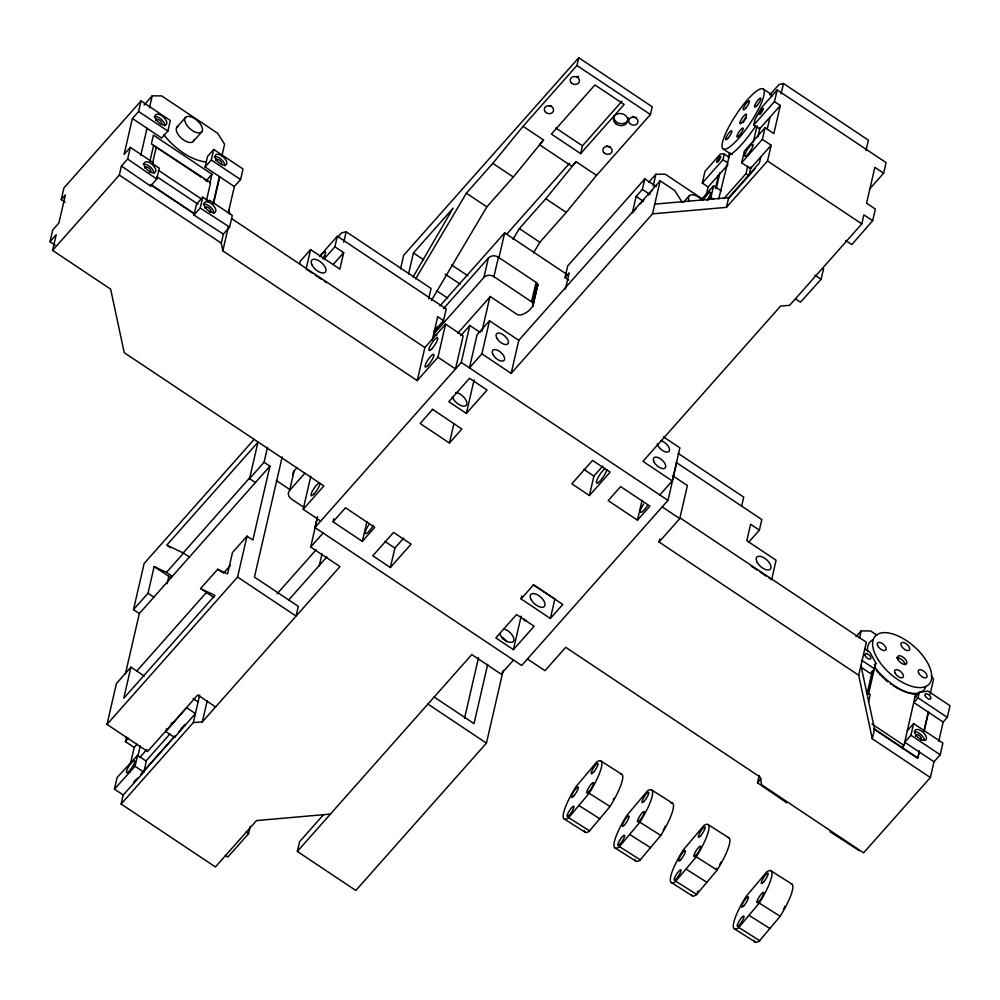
<?xml version="1.0" encoding="UTF-8"?>
<svg xmlns="http://www.w3.org/2000/svg" width="1000" height="1000" viewBox="0 0 1000 1000"><rect width="100%" height="100%" fill="white"/><g stroke="black" fill="none" stroke-linecap="round" stroke-linejoin="round"><path stroke-width="1.5" d="M55.087 245.062L50 241.663L52.688 230L58.913 222.987L65.388 194.938L61.238 199.613L65.062 202.162M61.238 199.613L63.938 187.95L141.037 100.938L170.312 120.475L167.875 131.037L161.663 138.05L132.387 118.513L138.6 111.487L141.037 100.938M320.737 521.038L303.175 509.312L323.9 485.925L124.237 352.663L110.638 289.15L52.587 250.4L56.212 234.65L50 241.663M52.587 250.4L119.325 175.087L121.412 166.05L127.625 159.025L130.325 147.363L153.15 162.6L152.85 163.863L159.288 168.162L156.775 179.05L150.562 186.075L121.412 166.05M132.387 118.513L124.1 154.375L130.325 147.363M149.462 107.775L152.2 95.875L161.663 95.9L217.662 133.287L224.6 144.2L221.863 156.088M140.787 155.287L147.037 128.188M149.838 161.663L153.6 145.363L210.562 182.675L206.412 200.613M152.6 162.975L156.4 146.525M150.562 186.075L150.838 184.9L194.262 213.888M223.375 234.1L194 215.062L196.513 204.175L202.725 197.15L209.175 201.45L209.462 200.188L232.288 215.425L229.6 227.087L223.375 234.1L221.287 243.137L222.825 250.863L417.225 380.613L437.95 357.225L445.575 324.175L463.15 335.887L455.513 368.938L437.95 357.225M234.35 186.562L205.075 167.025L207.512 156.475L213.725 149.45L243.012 168.988L240.575 179.55L234.35 186.562L228.287 212.838M194 215.062L200.212 208.038L202.725 197.15M205.075 167.025L211.287 160.012L213.725 149.45M209.963 182.975L211.975 174.237L153.425 135.15L151.4 143.9L201.312 177.213M213.188 203.6L219.438 176.5M213.5 203.7L219.713 176.8M215.6 706.912L197.7 694.975L147.613 751.5L107 724.388L116.438 683.512L130.938 667.138L144.325 676.062M125.425 673.85L139.338 613.538L133.488 609.637L144.137 563.488L254.15 439.35M222.825 250.863L228.375 226.825M133.488 609.637L148.012 593.25L154.162 566.562L166.475 572.4L172.338 576.312M130.938 667.138L123.75 698.3L214.938 595.388L200.562 588.562L217.662 569.275L227.55 573.962L232.5 552.525L247.013 536.15L252.862 540.062L269.925 466.188L264.062 462.275L267.5 447.4M123.225 795L114.45 789.137L117.137 777.475L137.562 755.362L146.35 761.225L143.837 772.113L123.225 795L121.137 804.038L215.413 866.963L256.512 820.575L330.425 814.075M130.75 762.412L134.2 747.463L125.425 741.6L126.463 737.075M167.087 583.75L168.8 576.337L154.162 566.562M114.45 789.137L135.05 766.25L137.562 755.362M137.825 756.363L140.25 745.9M165.8 731.55L186.637 707.675L195.425 713.538L174.587 737.412L165.8 731.55L166.438 728.825M174.587 737.412L174.862 736.237L141 774.438M121.137 804.038L193.337 722.575L199.7 695.013M255.425 482.55L249.562 478.638L257.962 442.238L166.762 545.15L183.575 553.112L189.425 557.025M299.55 264.25L300.238 261.25L310.6 249.562L339.875 269.1L343.663 252.662L334.888 246.812L337.325 236.25L446.225 308.938L443.537 320.6L433.663 331.737M310.6 249.562L306.112 269L312.512 273.275M193.337 722.575L202.338 721.875L207.188 700.85M107 724.388L237.575 577.038L247.013 536.15M282.2 456.925L254.45 577.087L298.325 606.362L296.087 616.087L237.575 577.038M343.75 242.188L346.15 231.775L431.062 288.438L428.65 298.85M304.188 507.55L291.337 498.975A7.225 6.025 13 0 1 289.637 490.4L294.125 470.95L297.2 467.488M303.175 509.312L310.8 476.262M676.5 463.438L667.975 500.375L521.65 665.5L314.962 527.562L317.35 517.212M202.338 721.875L339.963 566.575L310.675 547.038L317.613 516.987M225.325 855.4L227.825 857.075L248.562 833.688L250.238 826.388M319.275 565.775L322 553.962M333.038 521.812L345.475 507.775L374.75 527.312L362.312 541.35L333.038 521.812L333.738 518.763M400.525 268.962L403.675 255.3L578.75 57.737L652.237 106.775L650.438 114.55L596.55 175.362L566.275 212.4L539.837 242.25L533.5 252.95M408.587 273.875L413.425 252.938L453.113 208.15L413.075 276.975M362.312 541.35L366.875 521.562M503.237 670.263L486.413 743.125L355.838 890.475L297.325 851.425L299.575 841.7L323.225 815.013M417.225 380.613L424.85 347.562L445.575 324.175M432.225 340.312L437.675 316.688L443.537 320.6M390.375 567.513L411.1 544.125L393.537 532.4L372.8 555.8L390.375 567.513L394.862 548.075L403.738 538.05M314.962 527.562L461.287 362.425L469.812 325.487L480.1 332.35M436.838 335.838L433.9 333.875L483.925 277.425L488.413 257.987A7.225 6.025 13 0 1 498.413 257.213L536.05 282.337A4.175 3.487 13 0 1 537.337 283.675L537.537 286.537M432.587 409.475L420.15 423.5L449.425 443.05L453.913 423.6M457.663 333.363L490.275 296.55L516.638 314.137A4.725 3.938 13 0 0 521.688 314.688A22.763 18.975 13 0 0 530.775 308.688L533.188 305.587L532.85 303.113A4.175 3.487 13 0 0 531.562 301.775L493.925 276.65L498.413 257.213M481.987 331.15L490.012 296.375M498.738 258.575L504.675 232.862L566.638 274.225M466.362 413.413L487.088 390.025L469.525 378.3L448.8 401.688L466.362 413.413L474.087 379.938M481.887 353.837L489.513 320.788L518.787 340.325L511.163 373.375L481.887 353.837L469.45 367.875L477.075 334.825L489.513 320.788M415.662 278.8L466.35 193.2L492.8 163.363L523.062 126.325L576.95 65.512L578.75 57.737M531.562 301.775L536.05 282.337M532.85 303.113L537.337 283.675M533.05 303.512L537.537 284.075M533.2 303.925L537.688 284.488M533.05 305.975L537.775 284.9M580.662 153.6L624.188 104.475L594.913 84.938L551.388 134.062L580.662 153.6L582.463 145.825L621.938 101.275M568.837 280.1L565.025 277.55L567.712 265.887L644.812 178.875L656.275 186.525M464.562 718.175L478.537 657.6M565.413 289.113L569.163 272.875L565.025 277.55M487.725 664.312L474.025 723.625L434.025 696.938M521.087 598.925L533.513 584.888L562.788 604.425L550.363 618.462L521.087 598.925L521.775 595.925M513.413 649.638L534.138 626.25L516.575 614.525L495.85 637.913L513.413 649.638L521.138 616.163M644.812 178.875L642.375 189.425L636.163 196.45L632.362 212.875L636.312 208.425M550.363 618.462L554.85 599.025L533.212 584.575M653.15 186.125L655.9 174.225L665.35 174.25L702.262 198.888M511.163 373.375L652.513 213.863L660.138 180.812L674.775 190.575L682.212 202.275M589.412 495.525L610.138 472.137L592.562 460.412L571.838 483.8L589.412 495.525L593.9 476.087L602.775 466.062M706.1 195.837L708.138 186.975L702.288 183.062L704.975 171.4L720.525 153.863L724.312 154.037L729 157.162M708.938 199.675L710.913 197.438L713.612 185.775L721.137 190.8M637.463 520.163L649.9 506.125L620.625 486.587L608.188 500.625L637.463 520.163L642.038 500.375M715.438 188.575L718.5 175.287M716.45 187.787L719.925 172.725M702.288 183.062L723.012 159.675L724.312 154.037M718.725 198.925L729.475 155.137A41.025 9.35 -56.3 0 0 741.475 144.6L742.638 143.3A41.025 9.35 -56.3 0 0 755.438 126.363M728.462 157.7L729.488 153.238M652.513 213.863L726.425 207.362L728.675 197.638L759.412 162.95L760.8 156.925M765.075 127.7L762.375 139.362L771.162 145.225L750.438 168.612L741.65 162.763L744.35 151.088L765.075 127.7L773.85 133.562L780.337 105.512L774.475 101.6L777.175 89.938L886.075 162.625L883.637 173.188L869.825 188.775M780.337 105.512L759.6 128.9L753.75 124.987L755.05 119.35L761.625 107.475L777.175 89.938M659.825 494.938L672.262 480.9L679.887 447.85L663.337 436.8M527.425 658.988L544.987 670.713L565.712 647.325L760.113 777.062L761.65 784.788L863.612 852.85L930.362 777.537L872.3 738.787L858.7 675.263L659.038 542L659.737 539M724 198.5L746.012 173.663L747.738 166.175M753.263 142.225L757.075 125.75M750.962 166.863L748.938 175.613L746.012 173.663M757.9 136.788L759.987 127.725M767.237 129.012L769.975 117.2M659.038 542L679.775 518.612L687.4 485.562L672.337 475.513M781.087 93.912L783.487 83.513L868.388 140.175L865.987 150.575M726.425 207.362L767.525 160.975L771.162 145.225M741.663 506.05L743.725 497.125L678.112 453.338M748.525 542.388L759.388 530.138L761.825 519.575L676.25 462.463M795.462 298.837L800.475 302.188L821.087 279.288L823.6 268.4M672.262 480.9L642.987 461.362L780.6 306.05L789.6 305.363L861.8 223.888L863.888 214.85L872.663 220.712L851.838 244.587L845.562 240.4M872.663 220.712L875.362 209.05L866.575 203.188L874.862 167.325L883.637 173.188M786.675 802.8L757.513 782.775L759.2 775.487M859.425 638.362L861.15 630.938L870.6 630.962L876.963 635.212M858.7 675.263L866.338 642.212L679.638 517.612M867.1 693.637L872.325 671.012M868.525 694.112L874.737 667.163L875.837 668.587A41.025 20.625 41.5 0 0 893.175 684.875L894.812 685.975A41.025 20.625 41.5 0 0 915.537 694.488L903.975 745.413L901.9 747.75M860.713 667.038L870.475 673.55L874.613 668.875L875.913 663.238L869.987 652.325L864.825 648.875M868.525 701.875L870.212 694.587L866.388 692.038M872.3 738.787L874.55 729.062L860.95 665.55M943.162 722.075L913.888 702.525L918.025 697.85L919.338 692.212L928.037 691.075L950 705.725L947.312 717.387L943.162 722.075L938.725 741.263M933.988 761.787L904.712 742.25L910.938 735.225L913.625 723.562L942.9 743.1L940.212 754.775L933.988 761.787L930.362 777.537M930.113 694.125L933.55 679.262L931.237 675.612M919.35 750.713L917.613 758.238L873.725 728.95M923.863 731.137L928.388 711.562M919.35 752.013L917.962 758.05L874.55 729.062M924.087 731.5L928.525 712.3M433.9 333.875L434.087 333.537A34.312 7.825 -56.3 0 0 437.15 326.8M431.4 300.5L486.85 206.875L513.288 177.037L543.562 140L523.062 126.325M513 239.262L519.338 228.562L545.788 198.725L576.062 161.688L596.55 175.362M564.338 819.075A34.312 7.338 -57.7 0 0 568.25 818.125L589.138 793.275A34.312 7.338 -57.7 0 0 595.6 781.9L596.512 780.088A34.312 7.338 -57.7 0 0 601.125 761.2L600.737 760.925A34.312 7.338 -57.7 0 0 596.825 761.888L575.925 786.725A34.312 7.338 -57.7 0 0 569.462 798.1L568.562 799.925A34.312 7.338 -57.7 0 0 563.938 818.8L585.225 832.3A34.312 7.338 -57.7 0 0 589.138 831.338L610.037 806.5A34.312 7.338 -57.7 0 0 616.5 795.113L617.4 793.3A34.312 7.338 -57.7 0 0 622.025 774.412L600.737 760.925M615.087 848.012A34.312 7.338 -57.7 0 0 619 847.05L639.888 822.212A34.312 7.338 -57.7 0 0 646.35 810.825L647.262 809.013A34.312 7.338 -57.7 0 0 651.875 790.125L651.488 789.85A34.312 7.338 -57.7 0 0 647.562 790.812L626.675 815.65A34.312 7.338 -57.7 0 0 620.212 827.025L619.3 828.85A34.312 7.338 -57.7 0 0 614.688 847.725L635.975 861.225A34.312 7.338 -57.7 0 0 639.888 860.263L660.788 835.425A34.312 7.338 -57.7 0 0 667.237 824.05L668.15 822.225A34.312 7.338 -57.7 0 0 672.763 803.35L651.488 789.85M671.45 882.638A34.312 7.338 -57.7 0 0 675.375 881.688L696.263 856.838A34.312 7.338 -57.7 0 0 702.725 845.462L703.637 843.637A34.312 7.338 -57.7 0 0 708.25 824.762L707.862 824.488A34.312 7.338 -57.7 0 0 703.938 825.45L683.05 850.288A34.312 7.338 -57.7 0 0 676.587 861.663L675.675 863.487A34.312 7.338 -57.7 0 0 671.062 882.362L692.35 895.863A34.312 7.338 -57.7 0 0 696.263 894.9L717.15 870.062A34.312 7.338 -57.7 0 0 723.612 858.675L724.525 856.862A34.312 7.338 -57.7 0 0 729.137 837.975L707.862 824.488M734.45 928.875A34.312 7.338 -57.7 0 0 738.363 927.913L759.262 903.075A34.312 7.338 -57.7 0 0 765.725 891.7L766.625 889.875A34.312 7.338 -57.7 0 0 771.25 871L770.85 870.725A34.312 7.338 -57.7 0 0 766.938 871.675L746.038 896.525A34.312 7.338 -57.7 0 0 739.575 907.9L738.675 909.712A34.312 7.338 -57.7 0 0 734.062 928.6L755.337 942.087A34.312 7.338 -57.7 0 0 759.25 941.125L780.15 916.287A34.312 7.338 -57.7 0 0 786.612 904.912L787.513 903.088A34.312 7.338 -57.7 0 0 792.138 884.212L770.85 870.725M144.05 105.075L152.2 95.875M177.05 127.013L185.55 117.425M193.188 141.5L201.688 131.912A10.85 5.45 41.5 0 0 192.8 117.587A10.85 5.45 41.5 0 0 186.363 124.5A10.85 5.45 41.5 0 0 201.688 131.912M206.05 180.912L211.975 174.237M319.55 256.3L337.325 236.25M337.537 237.475L341.613 232.887L346.15 231.775M324.025 259.062L334.888 246.812M333.3 264.363L343.663 252.662M543.562 140L539.412 144.675L571.912 166.363L576.062 161.688M182.425 553.763L250.938 476.45M166.475 572.4L183.575 553.112M249.562 478.638L264.062 462.275M139.338 613.538L269.925 466.188M439.963 305.887L504.675 232.862M506.388 234.562L569.562 163.263M443.5 308.675L488.413 257.987M289.637 490.4L305 473.05M136.8 671.038L206.425 592.475M223.512 573.188L230.438 565.363M460.737 335.725L469.812 325.487M125.425 741.6L128.387 738.263M310.675 547.038L323.113 533M134.2 747.463L137.025 744.275M277.087 593.837L316.15 549.75M648.775 182.275L655.9 174.225M139.825 757.438L146.888 749.463M145.675 761.338L169.887 734.013M288.6 600.087L326.887 556.875M518.787 340.325L660.138 180.812M640.263 203.962L644.212 199.513M648.162 195.05L652.113 190.6M133.812 782.35L135.863 780.037M140.988 774.25L174.825 736.075M180.975 729.137L185.075 724.5M133.75 782.625L137.887 777.95M179 731.562L185.212 724.55M449.425 443.05L461.863 429.012L432.275 409.162M769.8 94.938L778.95 84.612L783.487 83.513M683.575 202.175L689.25 195.775M753.75 124.987L774.475 101.6M708.138 186.975L727.925 164.65M700.775 200.263L713.612 185.775M741.65 162.763L762.375 139.362M728.925 198.2L755 168.775M297.325 851.425L471.788 654.562L501.062 674.1L513.488 660.062M856.05 636.688L861.15 630.938M757.513 782.775L761.075 778.763M874.262 665.113L875.913 663.238M915.188 696.888L919.338 692.212M907.412 730.588L913.625 723.562M654.75 204.137L728.675 197.638M914.887 696.988L916.263 697.075M168.8 576.337L171.537 577.625M696.263 856.838L717.15 870.062M639.888 822.212L660.788 835.425M589.138 793.275L610.037 806.5M759.262 903.075L780.15 916.287M686.062 869.112L706.95 882.337M629.688 834.488L650.588 847.7M578.95 805.55L599.837 818.775M749.062 915.35L769.95 928.562M675.925 881.312L696.812 894.538M619.55 846.688L640.438 859.9M568.8 817.75L589.688 830.975M738.913 927.55L759.8 940.763M200.212 208.038L229.6 227.087M830.1 831.787L859.488 850.825M763.213 88.975A36.062 8.225 -56.3 0 1 739.038 137.963A36.062 8.225 -56.3 0 1 727.275 129.938A36.062 8.225 -56.3 0 1 763.213 88.975L770.525 93.863M767.525 160.975L861.8 223.888M723.138 148.938L730.462 153.825M723.012 159.675L727.7 162.8M576.95 65.512L650.438 114.55M710.913 197.438L713.425 199.112M814.812 275.1L821.087 279.288M555.725 127.975L582.463 145.825M642.375 189.425L650.013 194.525M636.163 196.45L643.475 201.337M492.8 163.363L513.288 177.037M545.788 198.725L566.275 212.4M466.35 193.2L486.85 206.875M519.338 228.562L539.837 242.25M451.6 264.962L467.85 275.8M413.425 252.938L423.663 259.775M445.163 274.113L460.163 284.125M436.475 290.65L447.725 298.163M138.6 111.487L167.875 131.037M211.287 160.012L240.575 179.55M759.388 530.138L750.6 524.275L746.812 540.7L776.087 560.237L771.6 579.688L769.038 577.975M203.888 178.938L207.763 181.513M461.287 362.425L667.975 500.375M231.75 218.688L424.85 347.562M158.363 170.263L202.2 199.525M315.075 274.988L321.475 279.262M324.038 280.963L326.6 282.675M662.2 506.887L679.775 518.612M751.1 566L757.5 570.275M760.062 571.987L766.475 576.263M156.788 176.663L198.062 204.2M583.862 469.387L593.9 476.087M150.488 184.35L194.45 213.688M861.888 660.375L874.613 668.875M918.025 697.85L947.312 717.387M119.325 175.087L221.287 243.137M910.938 735.225L940.212 754.775M871.963 724.038L903.975 745.413M384.825 541.375L394.862 548.075M276.288 480.513L289.275 489.188M427.912 704.062L486.413 743.125M217.662 569.275L222.338 572.4M167.987 545.962L170.425 547.587M200.562 588.562L213.95 597.5M148.012 593.25L153.863 597.163M193.1 698.525L198.113 701.875M246.05 832.013L248.562 833.688M135.05 766.25L143.837 772.113M127.625 159.025L156.775 179.05M692.35 895.863L691.95 895.575A34.312 7.338 -57.7 0 1 691.413 894.663M755.337 942.087L754.95 941.812A34.312 7.338 -57.7 0 1 754.638 941.413M635.975 861.225L635.575 860.95A34.312 7.338 -57.7 0 1 634.888 859.388M585.225 832.3L584.837 832.013A34.312 7.338 -57.7 0 1 584.138 830.462M228.925 210.087L229.688 213.95M754.4 940.888A34.312 7.338 -57.7 0 1 754.25 940.25M790.725 883.75A34.312 7.338 -57.7 0 1 791.737 883.938M784.625 906.275A6.15 1.312 -57.7 0 1 784.45 907.113M784.038 908.213A6.15 1.312 -57.7 0 1 783.438 909.475M620.612 773.962A34.312 7.338 -57.7 0 1 621.625 774.137M613.925 798.413A6.15 1.312 -57.7 0 1 613.325 799.688M670.738 802.987A34.312 7.338 -57.7 0 1 672.375 803.062M665.075 826.25A6.15 1.312 -57.7 0 1 664.675 827.337M664.075 828.612A6.15 1.312 -57.7 0 1 663.312 829.963M721.05 861.975A6.15 1.312 -57.7 0 1 719.688 864.6M717.038 868.3A6.15 1.312 -57.7 0 1 716.237 869.125M727.725 837.525A34.312 7.338 -57.7 0 1 728.75 837.7M698.138 891.025A6.15 1.312 -57.7 0 1 697.262 892.075M635.975 117.35A4.7 3.925 13 0 1 632.487 116.438M628.25 117.925A7.225 6.025 13 0 1 620.363 123.625A7.225 6.025 13 0 1 614.087 115.763M578.713 76.4A4.7 3.925 13 0 1 576.35 76.638M551.538 105.9A4.7 3.925 13 0 1 549.138 105.55M610.062 146.588A4.7 3.925 13 0 1 606.587 145.675M455.737 392.425A9.038 4.537 41.5 0 1 466.175 400.588A9.038 4.537 41.5 0 1 462.088 405.913A9.038 4.537 41.5 0 1 452.35 396.825M606.862 469.725A9.038 2.062 -56.3 0 1 599.675 481.375A9.038 2.062 -56.3 0 1 597.188 479.4A9.038 2.062 -56.3 0 1 605.237 468.438M373.312 525.375A9.038 2.062 -56.3 0 1 365.65 533.663A9.038 2.062 -56.3 0 1 368.825 524.788M501.675 637.038A9.038 4.537 41.5 0 1 506.6 641.85M526.05 620.212A9.038 2.062 -56.3 0 1 524.288 619.15M647.4 505.737A9.038 2.062 -56.3 0 1 640.562 512.388A9.038 2.062 -56.3 0 1 643.65 503.938M503.65 628.812A9.038 4.537 41.5 0 1 513.362 637.125A9.038 4.537 41.5 0 1 509.425 642.212A9.038 4.537 41.5 0 1 499.712 633.9M502.2 638.288A7.588 3.812 41.5 0 1 503.713 639.562M172.237 722.487A7.225 1.65 -56.3 0 1 171.188 723.562M129.775 772.113A7.225 1.65 -56.3 0 1 131.25 769.163M132.25 767.575A7.225 1.65 -56.3 0 1 133.338 766.05M155.912 120.612A3.613 1.812 41.5 0 1 159.3 120.05A3.613 1.812 41.5 0 1 161.562 124.388M214.25 156.725A7.225 3.638 41.5 0 1 221.25 159.312A7.225 3.638 41.5 0 1 224.725 165.963M144.913 168.25A3.613 1.812 41.5 0 1 149.05 168.263A3.613 1.812 41.5 0 1 149.613 172.387M143.238 164.3A7.225 3.638 41.5 0 1 150.238 166.887A7.225 3.638 41.5 0 1 153.713 173.538M204.95 208.212A3.613 1.812 41.5 0 1 209.088 208.225A3.613 1.812 41.5 0 1 209.65 212.35M203.275 204.262A7.225 3.638 41.5 0 1 210.275 206.85A7.225 3.638 41.5 0 1 213.75 213.5M154.225 116.675A7.225 3.638 41.5 0 1 161.238 119.25A7.225 3.638 41.5 0 1 164.7 125.913M215.925 160.675A3.613 1.812 41.5 0 1 219.312 160.113A3.613 1.812 41.5 0 1 221.575 164.45M292.9 475.412A7.225 6.025 13 0 1 294.125 470.95M743.25 122.513A5.787 1.325 -56.3 0 1 743.475 122.062M743.8 121.475A5.787 1.325 -56.3 0 1 744.513 120.288M745.075 119.462A5.787 1.325 -56.3 0 1 745.487 118.9M745.812 118.462A5.787 1.325 -56.3 0 1 746.475 117.662M769.55 93.525A36.062 8.225 -56.3 0 1 771.637 96.5M732.438 154.113A36.062 8.225 -56.3 0 1 731.912 154.175M731.438 154.162A36.062 8.225 -56.3 0 1 729.6 152.587M689.325 201.513A10.85 5.45 41.5 0 1 691.125 194.825A10.85 5.45 41.5 0 1 701.425 199.387M660.625 440.65A7.588 3.812 41.5 0 1 669.15 447.887A7.588 3.812 41.5 0 1 665.05 451.763A7.588 3.812 41.5 0 1 657.237 443.85M703.337 200.162A7.225 1.65 -56.3 0 1 710.025 192.175A7.225 1.65 -56.3 0 1 707.55 199.462M707.138 200.562A7.225 1.65 -56.3 0 1 709.25 197.475M748.162 155.438A7.225 1.65 -56.3 0 1 748.85 153.988M749.737 152.425A7.225 1.65 -56.3 0 1 750.763 150.838M194 139.425A10.85 5.45 41.5 0 1 181.8 138.6A10.85 5.45 41.5 0 1 178.475 126.175M206.213 161.95A41.025 20.625 41.5 0 1 184.112 153.463L182.475 152.375A41.025 20.625 41.5 0 1 163.875 134.65M483.925 277.425A7.225 6.025 13 0 1 493.925 276.65M320.087 256.7A7.225 1.65 -56.3 0 1 325.425 251.737A7.225 1.65 -56.3 0 1 322.675 258.762M324.1 257.137A7.225 1.65 -56.3 0 1 325.2 255.8M915.688 736.388A3.613 1.812 41.5 0 1 919.137 735.462A3.613 1.812 41.5 0 1 920.7 739.975M914.125 731.875A7.225 3.638 41.5 0 1 920.525 734.212A7.225 3.638 41.5 0 1 924.425 740.337M925.925 686.388A36.062 18.125 41.5 0 1 920.625 692.3M918.775 692.938A36.062 18.125 41.5 0 1 902.6 690.788M901.888 690.487A36.062 18.125 41.5 0 1 900.45 689.85M899.725 689.513A36.062 18.125 41.5 0 1 898.288 688.787M897.562 688.4A36.062 18.125 41.5 0 1 896.838 688M896.112 687.6A36.062 18.125 41.5 0 1 895.387 687.175M893.938 686.287A36.062 18.125 41.5 0 1 893.213 685.825M891.075 684.375A36.062 18.125 41.5 0 1 890.362 683.875M887.575 681.737A36.062 18.125 41.5 0 1 885.537 680.037M884.875 679.45A36.062 18.125 41.5 0 1 884.212 678.863M882.925 677.65A36.062 18.125 41.5 0 1 882.288 677.038M881.05 675.788A36.062 18.125 41.5 0 1 880.438 675.163M879.85 674.525A36.062 18.125 41.5 0 1 879.262 673.875M878.125 672.575A36.062 18.125 41.5 0 1 877.575 671.925M877.025 671.263A36.062 18.125 41.5 0 1 876.5 670.6M874.987 668.587A36.062 18.125 41.5 0 1 874.513 667.913M867.562 651.762A36.062 18.125 41.5 0 1 871.338 640.8M871.712 640.537A36.062 18.125 41.5 0 1 872.487 640.05M896.525 657.987A5.787 2.913 41.5 0 1 901.625 659.55A5.787 2.913 41.5 0 1 905.013 664.538M745.788 108.112L744.987 108.95A5.425 1.238 -56.3 0 1 744.262 106.363A5.425 1.238 -56.3 0 1 749.388 100.887A5.425 1.238 -56.3 0 1 745.788 108.112M904.825 649.55L903.7 648.725A5.425 2.725 41.5 0 1 902.225 642.412A5.425 2.725 41.5 0 1 909.5 647.763A5.425 2.725 41.5 0 1 904.825 649.55M743.812 905.825A6.15 1.312 -57.7 0 0 748.438 897A6.15 1.312 -57.7 0 0 742.812 903.225A6.15 1.312 -57.7 0 0 743.812 905.825M739.362 925.088A6.15 1.312 -57.7 0 0 744 916.25A6.15 1.312 -57.7 0 0 738.375 922.45A6.15 1.312 -57.7 0 0 739.362 925.088M763.575 882.087A6.15 1.312 -57.7 0 0 768.125 873.288A6.15 1.312 -57.7 0 0 762.463 879.625A6.15 1.312 -57.7 0 0 763.575 882.087M759.15 901.312A6.15 1.312 -57.7 0 0 763.688 892.525A6.15 1.312 -57.7 0 0 758.012 898.888A6.15 1.312 -57.7 0 0 759.15 901.312M573.7 796.038A6.15 1.312 -57.7 0 0 578.325 787.2A6.15 1.312 -57.7 0 0 572.688 793.425A6.15 1.312 -57.7 0 0 573.7 796.038M569.25 815.3A6.15 1.312 -57.7 0 0 573.888 806.45A6.15 1.312 -57.7 0 0 568.263 812.65A6.15 1.312 -57.7 0 0 569.25 815.3M593.462 772.288A6.15 1.312 -57.7 0 0 598.013 763.487A6.15 1.312 -57.7 0 0 592.35 769.825A6.15 1.312 -57.7 0 0 593.462 772.288M589.025 791.525A6.15 1.312 -57.7 0 0 593.575 782.738A6.15 1.312 -57.7 0 0 587.888 789.1A6.15 1.312 -57.7 0 0 589.025 791.525M624.45 824.963A6.15 1.312 -57.7 0 0 629.075 816.125A6.15 1.312 -57.7 0 0 623.438 822.35A6.15 1.312 -57.7 0 0 624.45 824.963M619.987 844.225A6.15 1.312 -57.7 0 0 624.637 835.387A6.15 1.312 -57.7 0 0 619.012 841.575A6.15 1.312 -57.7 0 0 619.987 844.225M644.2 801.213A6.15 1.312 -57.7 0 0 648.763 792.425A6.15 1.312 -57.7 0 0 643.1 798.75A6.15 1.312 -57.7 0 0 644.2 801.213M639.775 820.45A6.15 1.312 -57.7 0 0 644.312 811.663A6.15 1.312 -57.7 0 0 638.638 818.025A6.15 1.312 -57.7 0 0 639.775 820.45M680.825 859.6A6.15 1.312 -57.7 0 0 685.45 850.763A6.15 1.312 -57.7 0 0 679.812 856.988A6.15 1.312 -57.7 0 0 680.825 859.6M676.363 878.863A6.15 1.312 -57.7 0 0 681 870.013A6.15 1.312 -57.7 0 0 675.387 876.213A6.15 1.312 -57.7 0 0 676.363 878.863M700.575 835.85A6.15 1.312 -57.7 0 0 705.138 827.05A6.15 1.312 -57.7 0 0 699.475 833.388A6.15 1.312 -57.7 0 0 700.575 835.85M696.15 855.088A6.15 1.312 -57.7 0 0 700.688 846.3A6.15 1.312 -57.7 0 0 695.013 852.663A6.15 1.312 -57.7 0 0 696.15 855.088M629.8 123.45A4.7 3.925 13 0 0 637.762 122.837A4.7 3.925 13 0 0 632.6 117.225A4.7 3.925 13 0 0 629.8 123.45M545.363 112.013A4.7 3.925 13 0 0 553.325 111.388A4.7 3.925 13 0 0 548.162 105.775A4.7 3.925 13 0 0 545.363 112.013M615.712 123.663A7.225 6.025 13 0 0 627.612 121.425A7.225 6.025 13 0 0 618.562 113.612A7.225 6.025 13 0 0 615.712 123.663M571.35 82.85A4.7 3.925 13 0 0 579.275 82.062A4.7 3.925 13 0 0 573.962 76.55A4.7 3.925 13 0 0 571.35 82.85M603.888 152.688A4.7 3.925 13 0 0 611.85 152.075A4.7 3.925 13 0 0 606.7 146.463A4.7 3.925 13 0 0 603.888 152.688M531.487 600.138A9.038 4.537 41.5 0 0 544.275 606.538A9.038 4.537 41.5 0 0 537.112 594.612A9.038 4.537 41.5 0 0 531.487 600.138M129.725 770.537A7.225 1.65 -56.3 0 0 134.662 760.65A7.225 1.65 -56.3 0 0 127.475 768.75A7.225 1.65 -56.3 0 0 129.725 770.537M313.725 494.263A7.588 1.725 -56.3 0 0 319.85 483.363A7.588 1.725 -56.3 0 0 312.738 490.462A7.588 1.725 -56.3 0 0 313.725 494.263M431.6 349.025A7.588 1.725 -56.3 0 0 437.725 338.125A7.588 1.725 -56.3 0 0 430.6 345.225A7.588 1.725 -56.3 0 0 431.6 349.025M215.425 158.275A7.225 3.638 41.5 0 0 225.562 165.05A7.225 3.638 41.5 0 0 221.838 155.825A7.225 3.638 41.5 0 0 215.425 158.275M144.412 165.85A7.225 3.638 41.5 0 0 154.55 172.625A7.225 3.638 41.5 0 0 150.825 163.4A7.225 3.638 41.5 0 0 144.412 165.85M204.45 205.812A7.225 3.638 41.5 0 0 214.587 212.575A7.225 3.638 41.5 0 0 210.863 203.363A7.225 3.638 41.5 0 0 204.45 205.812M155.4 118.225A7.225 3.638 41.5 0 0 165.55 124.987A7.225 3.638 41.5 0 0 161.825 115.775A7.225 3.638 41.5 0 0 155.4 118.225M427.788 365.55A7.588 1.725 -56.3 0 0 433.913 354.65A7.588 1.725 -56.3 0 0 426.788 361.75A7.588 1.725 -56.3 0 0 427.788 365.55M742.4 122.137A5.787 1.325 -56.3 0 0 746.425 114.175A5.787 1.325 -56.3 0 0 740.7 120.562A5.787 1.325 -56.3 0 0 742.4 122.137M728.025 138.212A5.425 1.238 -56.3 0 0 731.725 130.8A5.425 1.238 -56.3 0 0 726.35 136.875A5.425 1.238 -56.3 0 0 728.025 138.212M739.362 135.488A5.425 1.238 -56.3 0 0 743.062 128.075A5.425 1.238 -56.3 0 0 737.675 134.15A5.425 1.238 -56.3 0 0 739.362 135.488M757.013 105.5A5.425 1.238 -56.3 0 0 760.713 98.088A5.425 1.238 -56.3 0 0 755.325 104.162A5.425 1.238 -56.3 0 0 757.013 105.5M492.837 354.288A7.588 3.812 41.5 0 0 503.575 360.8A7.588 3.812 41.5 0 0 498.875 350.938A7.588 3.812 41.5 0 0 492.837 354.288M496.65 337.762A7.588 3.812 41.5 0 0 507.388 344.275A7.588 3.812 41.5 0 0 502.688 334.412A7.588 3.812 41.5 0 0 496.65 337.762M718.288 161.312A3.613 0.825 -56.3 0 0 720.763 156.375A3.613 0.825 -56.3 0 0 717.175 160.425A3.613 0.825 -56.3 0 0 718.288 161.312M747.712 154.475A7.225 1.65 -56.3 0 0 752.987 144.375A7.225 1.65 -56.3 0 0 745.925 152.037A7.225 1.65 -56.3 0 0 747.712 154.475M760.4 113.775A3.613 0.825 -56.3 0 0 763.337 108.575A3.613 0.825 -56.3 0 0 759.963 111.912A3.613 0.825 -56.3 0 0 760.4 113.775M653.938 461.812A7.588 3.812 41.5 0 0 664.675 468.325A7.588 3.812 41.5 0 0 659.975 458.462A7.588 3.812 41.5 0 0 653.938 461.812M311.837 264.65A9.038 4.537 41.5 0 0 324.6 272.688A9.038 4.537 41.5 0 0 319.363 261.025A9.038 4.537 41.5 0 0 311.837 264.65M865.163 655.675A3.613 1.812 41.5 0 0 870.225 659.062A3.613 1.812 41.5 0 0 868.363 654.45A3.613 1.812 41.5 0 0 865.163 655.675M915.588 734.575A7.225 3.638 41.5 0 0 925.837 739.887A7.225 3.638 41.5 0 0 920.3 730.35A7.225 3.638 41.5 0 0 915.588 734.575M925.263 695.925A3.613 1.812 41.5 0 0 930.375 699.062A3.613 1.812 41.5 0 0 928.175 694.375A3.613 1.812 41.5 0 0 925.263 695.925M757.262 562.5A9.038 4.537 41.5 0 0 770.088 569.375A9.038 4.537 41.5 0 0 763.425 557.487A9.038 4.537 41.5 0 0 757.262 562.5M878.2 659.825A36.062 18.125 41.5 0 0 929.112 684.075A36.062 18.125 41.5 0 0 899.163 636.45A36.062 18.125 41.5 0 0 878.2 659.825M898.288 660.025A5.787 2.913 41.5 0 0 906.462 663.975A5.787 2.913 41.5 0 0 901.725 656.338A5.787 2.913 41.5 0 0 898.288 660.025M877.575 645.387A5.425 2.725 41.5 0 0 885.175 650.462A5.425 2.725 41.5 0 0 882.387 643.55A5.425 2.725 41.5 0 0 877.575 645.387M894.875 672.65A5.425 2.725 41.5 0 0 902.487 677.725A5.425 2.725 41.5 0 0 899.688 670.812A5.425 2.725 41.5 0 0 894.875 672.65M918.512 672.712A5.425 2.725 41.5 0 0 926.112 677.788A5.425 2.725 41.5 0 0 923.325 670.875A5.425 2.725 41.5 0 0 918.512 672.712"/></g></svg>
